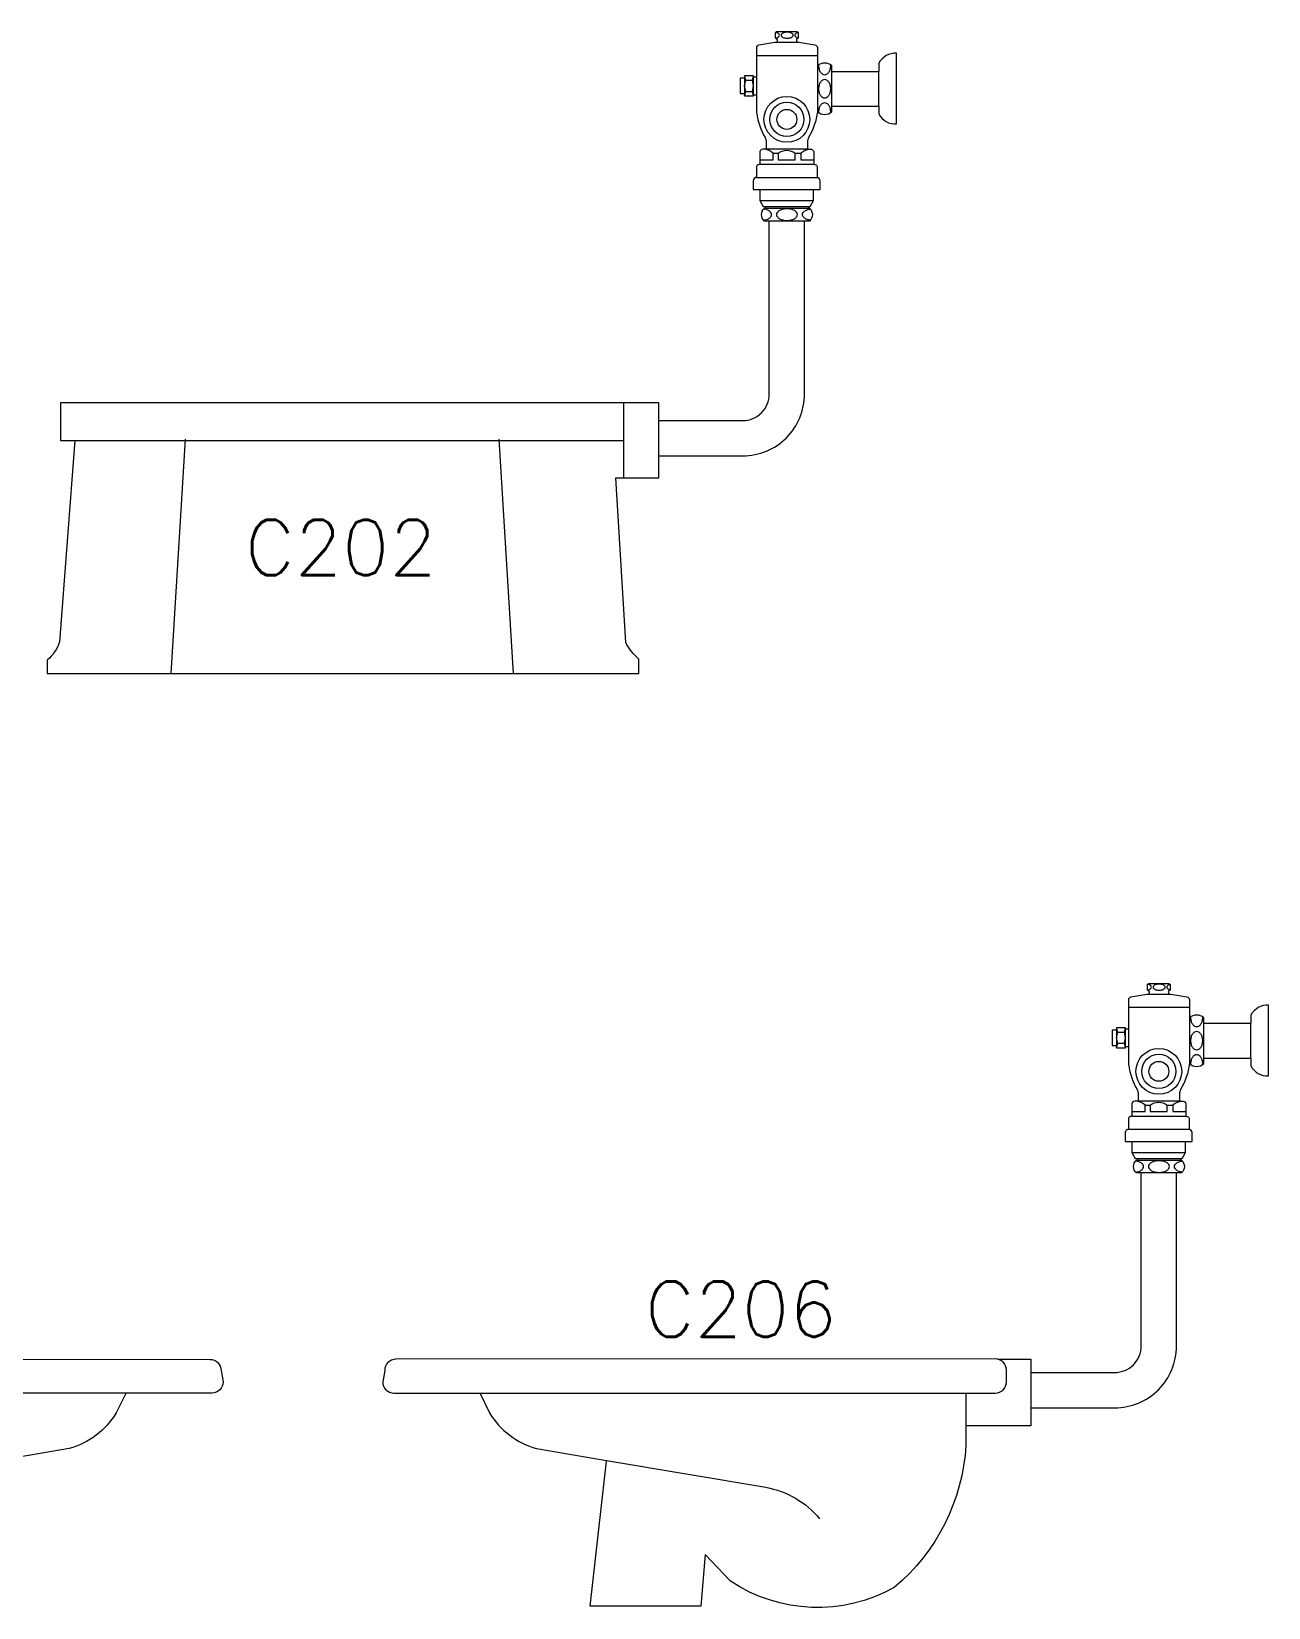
# Model space of a CAD drawing. Header units: inches. Extents: x -2548 to -2391, y 2200 to 2352.
# Drawn here: x -2426.535 to -2424.293, y 2318.585 to 2321.439 of the extents above; entities that cross this region are included whole.
import ezdxf
from ezdxf.enums import TextEntityAlignment as Align

# ---------------------------------------------------------------- set-up
doc = ezdxf.new("R2010")
doc.units = ezdxf.units.IN
doc.header["$MEASUREMENT"] = 0
for name, color, linetype in [('2', 2, 'Continuous'), ('WC-DET1', 15, 'Continuous'), ('WC-DET2', 10, 'Continuous'), ('WC-OUT', 7, 'Continuous')]:
    doc.layers.add(name, color=color, linetype=linetype)
doc.styles.add('ROMANS', font='romans', dxfattribs={"height": 0.1})

msp = doc.modelspace()

# ---------------------------------------------------------------- linework, layer by layer
at = {"color": 1}
for p, q in [((-2424.99948, 2321.30374), (-2424.99948, 2321.36674)), ((-2424.32549, 2319.57973), (-2424.32549, 2319.64273))]:
    msp.add_line(p, q, dxfattribs=at)
for points in [[(-2425.18562, 2321.41974, 0.8113941), (-2425.18662, 2321.42674), (-2425.18662, 2321.43674, -0.5351838), (-2425.18362, 2321.43874), (-2425.14862, 2321.43874, -0.3027756), (-2425.14562, 2321.43674), (-2425.14562, 2321.42674, 0.8113941), (-2425.14662, 2321.41974, 0.8251429)], [(-2425.22062, 2321.35654), (-2425.22062, 2321.40974, -0.3507811), (-2425.21662, 2321.41474), (-2425.18762, 2321.41974)], [(-2425.14662, 2321.41974), (-2425.14462, 2321.41974), (-2425.11562, 2321.41474, -0.3173877), (-2425.11062, 2321.40974), (-2425.11062, 2321.37674, 0.5628668)], [(-2425.08462, 2321.36674), (-2425.08462, 2321.37674, 0.3846154), (-2425.11062, 2321.37674, 0.4444444)], [(-2425.22062, 2321.29074), (-2425.22062, 2321.32454, -0.3507811)], [(-2425.22062, 2321.29074, 0.1019262), (-2425.20562, 2321.24674, -0.144353), (-2425.20362, 2321.23874), (-2425.20362, 2321.22574)], [(-2425.11062, 2321.29374, -0.0954344), (-2425.12662, 2321.24674, 0.144353), (-2425.12862, 2321.23874), (-2425.12862, 2321.22574)], [(-2425.11062, 2321.29374, 0.3846154), (-2425.08462, 2321.29374), (-2425.08462, 2321.30374, 0.3846154)], [(-2425.20591, 2321.22574), (-2425.20991, 2321.22574, 0.4142136), (-2425.21491, 2321.22074), (-2425.21491, 2321.20074, -0.4142136), (-2425.21791, 2321.19774, 0.4142136), (-2425.22091, 2321.19474), (-2425.22091, 2321.17474)], [(-2425.12634, 2321.22574), (-2425.12234, 2321.22574, -0.4142136), (-2425.11734, 2321.22074), (-2425.11734, 2321.20074, 0.4142136), (-2425.11434, 2321.19774, -0.4142136), (-2425.11134, 2321.19474), (-2425.11134, 2321.17474)], [(-2425.22091, 2321.17474, 0.4142136), (-2425.22691, 2321.16874), (-2425.22691, 2321.15274), (-2425.21491, 2321.15274)], [(-2425.11791, 2321.15274), (-2425.10591, 2321.15274), (-2425.10591, 2321.16874, 0.3855051), (-2425.11134, 2321.17474, 0.7616351)], [(-2425.19812, 2321.09574), (-2425.20691, 2321.09574, -0.4354748), (-2425.20691, 2321.11874, -0.3932673)], [(-2425.20691, 2321.11874), (-2425.20491, 2321.11874, -0.4354748)], [(-2425.12691, 2321.11874), (-2425.12491, 2321.11874, -0.4354748), (-2425.12491, 2321.09574), (-2425.13412, 2321.09574, -0.4354748)], [(-2425.39812, 2320.73441), (-2425.24612, 2320.73441, 0.4142136), (-2425.19812, 2320.78241), (-2425.19812, 2321.09574)], [(-2425.39812, 2320.67041), (-2425.24612, 2320.67041, 0.4142136), (-2425.13412, 2320.78241), (-2425.13412, 2321.09574)], [(-2424.54664, 2319.63253), (-2424.54664, 2319.68573, -0.3507811), (-2424.54264, 2319.69073), (-2424.51364, 2319.69573)], [(-2424.51164, 2319.69573, 0.8113941), (-2424.51264, 2319.70273), (-2424.51264, 2319.71273, -0.5351838), (-2424.50964, 2319.71473), (-2424.47464, 2319.71473, -0.3027756), (-2424.47164, 2319.71273), (-2424.47164, 2319.70273, 0.8113941), (-2424.47264, 2319.69573, 0.8251429)], [(-2424.47264, 2319.69573), (-2424.47064, 2319.69573), (-2424.44164, 2319.69073, -0.3173877), (-2424.43664, 2319.68573), (-2424.43664, 2319.65273, 0.5628668)], [(-2424.41064, 2319.64273), (-2424.41064, 2319.65273, 0.3846154), (-2424.43664, 2319.65273, 0.4444444)], [(-2424.54664, 2319.56673), (-2424.54664, 2319.60053, -0.3507811)], [(-2424.43664, 2319.56973, 0.3846154), (-2424.41064, 2319.56973), (-2424.41064, 2319.57973, 0.3846154)], [(-2424.54664, 2319.56673, 0.1019262), (-2424.53164, 2319.52273, -0.144353), (-2424.52964, 2319.51473), (-2424.52964, 2319.50173)], [(-2424.43664, 2319.56973, -0.0954344), (-2424.45264, 2319.52273, 0.144353), (-2424.45464, 2319.51473), (-2424.45464, 2319.50173)], [(-2424.53192, 2319.50173), (-2424.53592, 2319.50173, 0.4142136), (-2424.54092, 2319.49673), (-2424.54092, 2319.47673, -0.4142136), (-2424.54392, 2319.47373, 0.4142136), (-2424.54692, 2319.47073), (-2424.54692, 2319.45073)], [(-2424.45235, 2319.50173), (-2424.44835, 2319.50173, -0.4142136), (-2424.44335, 2319.49673), (-2424.44335, 2319.47673, 0.4142136), (-2424.44035, 2319.47373, -0.4142136), (-2424.43735, 2319.47073), (-2424.43735, 2319.45073)], [(-2424.54692, 2319.45073, 0.4142136), (-2424.55292, 2319.44473), (-2424.55292, 2319.42873), (-2424.54092, 2319.42873)], [(-2424.44392, 2319.42873), (-2424.43192, 2319.42873), (-2424.43192, 2319.44473, 0.3855051), (-2424.43735, 2319.45073, 0.7616351)], [(-2424.52414, 2319.37173), (-2424.53292, 2319.37173, -0.4354748), (-2424.53292, 2319.39473, -0.3932673)], [(-2424.53292, 2319.39473), (-2424.53092, 2319.39473, -0.4354748)], [(-2424.45292, 2319.39473), (-2424.45092, 2319.39473, -0.4354748), (-2424.45092, 2319.37173), (-2424.46014, 2319.37173, -0.4354748)], [(-2424.72414, 2318.94641), (-2424.57214, 2318.94641, 0.4142136), (-2424.46014, 2319.05841), (-2424.46014, 2319.37173)], [(-2424.72414, 2319.01041), (-2424.57214, 2319.01041, 0.4142136), (-2424.52414, 2319.05841), (-2424.52414, 2319.37173)]]:
    msp.add_lwpolyline(points, format="xyb", dxfattribs=at)
for points in [[(-2425.18762, 2321.41974), (-2425.18562, 2321.41974)], [(-2425.08462, 2321.36674), (-2424.99948, 2321.36674)], [(-2425.08462, 2321.30374), (-2424.99948, 2321.30374)], [(-2425.20491, 2321.12174), (-2425.20491, 2321.11874)], [(-2425.12691, 2321.12174), (-2425.12691, 2321.11874)], [(-2424.51364, 2319.69573), (-2424.51164, 2319.69573)], [(-2424.41064, 2319.64273), (-2424.32549, 2319.64273)], [(-2424.41064, 2319.57973), (-2424.32549, 2319.57973)], [(-2424.53092, 2319.39773), (-2424.53092, 2319.39473)], [(-2424.45292, 2319.39773), (-2424.45292, 2319.39473)]]:
    msp.add_lwpolyline(points, dxfattribs=at)
at = {"layer": 'WC-DET1', "color": 1}
for p, q in [((-2425.11062, 2321.37674), (-2425.11062, 2321.29374)), ((-2425.22062, 2321.32454), (-2425.22062, 2321.35654)), ((-2424.54664, 2319.60053), (-2424.54664, 2319.63253)), ((-2424.43664, 2319.65273), (-2424.43664, 2319.56973))]:
    msp.add_line(p, q, dxfattribs=at)
for points in [[(-2425.18562, 2321.41974), (-2425.14662, 2321.41974)], [(-2425.22062, 2321.39574), (-2425.11062, 2321.39574)], [(-2425.24262, 2321.35454), (-2425.24262, 2321.32654)], [(-2425.22662, 2321.32454), (-2425.22662, 2321.35654)], [(-2425.12691, 2321.22574), (-2425.20591, 2321.22574)], [(-2425.22091, 2321.17474), (-2425.11134, 2321.17474)], [(-2425.21491, 2321.19874), (-2425.11791, 2321.19874)], [(-2425.21491, 2321.15274), (-2425.11791, 2321.15274)], [(-2425.21491, 2321.13274), (-2425.11791, 2321.13274)], [(-2425.20491, 2321.12174), (-2425.12691, 2321.12174)], [(-2425.46212, 2320.76641), (-2425.46212, 2320.63041)], [(-2425.39812, 2320.65441), (-2425.39812, 2320.73441)], [(-2426.45612, 2320.69841), (-2425.46212, 2320.69841)], [(-2426.25612, 2320.70041), (-2426.28212, 2320.27641)], [(-2425.68812, 2320.70041), (-2425.66212, 2320.27641)], [(-2424.51164, 2319.69573), (-2424.47264, 2319.69573)], [(-2424.54664, 2319.67173), (-2424.43664, 2319.67173)], [(-2424.55264, 2319.60053), (-2424.55264, 2319.63253)], [(-2424.56864, 2319.63053), (-2424.56864, 2319.60253)], [(-2424.45292, 2319.50173), (-2424.53192, 2319.50173)], [(-2424.54092, 2319.47473), (-2424.44392, 2319.47473)], [(-2424.54692, 2319.45073), (-2424.43735, 2319.45073)], [(-2424.54092, 2319.42873), (-2424.44392, 2319.42873)], [(-2424.54092, 2319.40873), (-2424.44392, 2319.40873)], [(-2424.53092, 2319.39773), (-2424.45292, 2319.39773)], [(-2424.72414, 2319.01021), (-2424.72414, 2318.94671)]]:
    msp.add_lwpolyline(points, dxfattribs=at)
for points in [[(-2425.08462, 2321.30374), (-2425.08462, 2321.36674, 0.3846154)], [(-2425.20491, 2321.11874), (-2425.12691, 2321.11874, -0.4354748)], [(-2425.13412, 2321.09574), (-2425.19812, 2321.09574, -0.4354748)], [(-2424.41064, 2319.57973), (-2424.41064, 2319.64273, 0.3846154)], [(-2424.53092, 2319.39473), (-2424.45292, 2319.39473, -0.4354748)], [(-2424.46014, 2319.37173), (-2424.52414, 2319.37173, -0.4354748)], [(-2426.36346, 2318.97292), (-2427.29743, 2318.97292, -0.4142136), (-2427.31766, 2318.99314), (-2427.31766, 2319.0147, -0.4142136), (-2427.29743, 2319.03492)], [(-2425.72254, 2318.97301), (-2424.78856, 2318.97301, 0.4142136), (-2424.76834, 2318.99323), (-2424.76834, 2319.01478, 0.4142136), (-2424.78856, 2319.03501)], [(-2424.84174, 2318.97301), (-2424.84174, 2318.91401, -0.2064216)]]:
    msp.add_lwpolyline(points, format="xyb", dxfattribs=at)
for centre, radius in [((-2425.16612, 2321.27974), 0.0415), ((-2425.16612, 2321.27974), 0.031), ((-2425.16612, 2321.27974), 0.01802), ((-2424.49214, 2319.55573), 0.0415), ((-2424.49214, 2319.55573), 0.031), ((-2424.49214, 2319.55573), 0.01802)]:
    msp.add_circle(centre, radius, dxfattribs=at)
at = {"layer": 'WC-DET2', "color": 1}
for points in [[(-2425.18662, 2321.42711, 0.0733708), (-2425.18285, 2321.42835, 0.1042029), (-2425.1803, 2321.43038, 0.1747045), (-2425.17962, 2321.43224, 0.1747045), (-2425.1803, 2321.4341, 0.1042029), (-2425.18285, 2321.43613, 0.0649481), (-2425.18618, 2321.43728, 0.0052118), (-2425.18662, 2321.43737, 0.0510993)], [(-2425.14562, 2321.43716, 0.0545318), (-2425.1484, 2321.43613, 0.1042029), (-2425.15095, 2321.4341, 0.1747045), (-2425.15162, 2321.43224, 0.1747045), (-2425.15095, 2321.43038, 0.1042029), (-2425.1484, 2321.42835, 0.0545318), (-2425.14562, 2321.42732, 0.0510993)], [(-2425.1086, 2321.37834, 0.011121), (-2425.10862, 2321.37724, 0.067459), (-2425.10773, 2321.37068, 0.0798125), (-2425.1054, 2321.36557, 0.1071181), (-2425.10158, 2321.36187, 0.1398892), (-2425.09762, 2321.36074, 0.1398892), (-2425.09367, 2321.36187, 0.1071181), (-2425.08985, 2321.36557, 0.0798125), (-2425.08751, 2321.37068, 0.067459), (-2425.08662, 2321.37724, 0.011121), (-2425.08665, 2321.37834, 0.0798125)], [(-2425.09762, 2321.30974, 0.1398892), (-2425.10158, 2321.30861, 0.1071181), (-2425.1054, 2321.30491, 0.0798125), (-2425.10773, 2321.29981, 0.067459), (-2425.10862, 2321.29324, 0.011121), (-2425.1086, 2321.29214, 0.0798125)], [(-2425.08665, 2321.29214, 0.011121), (-2425.08662, 2321.29324, 0.067459), (-2425.08751, 2321.29981, 0.0798125), (-2425.08985, 2321.30491, 0.1071181), (-2425.09367, 2321.30861, 0.1398892), (-2425.09762, 2321.30974, 0.1398892)], [(-2425.19091, 2321.21874, 0.1339181), (-2425.20591, 2321.22574, -11.7103942)], [(-2425.18191, 2321.21874, -0.3228849), (-2425.15091, 2321.21874, 0.3228849)], [(-2425.14134, 2321.21874, -0.1339181), (-2425.12634, 2321.22574, 11.7103942)], [(-2425.20818, 2321.09707, 0.0216435), (-2425.20526, 2321.0976, 0.0700721), (-2425.19947, 2321.09982, 0.106079), (-2425.19512, 2321.10361, 0.1622003), (-2425.19391, 2321.10724, 0.1622003), (-2425.19512, 2321.11088, 0.106079), (-2425.19947, 2321.11466, 0.0700721), (-2425.20526, 2321.11688, 0.0216435), (-2425.20818, 2321.11741, 0.0563171)], [(-2425.12364, 2321.09707, -0.0216435), (-2425.12656, 2321.0976, -0.0700721), (-2425.13234, 2321.09982, -0.106079), (-2425.1367, 2321.10361, -0.1622003), (-2425.13791, 2321.10724, -0.1622003), (-2425.1367, 2321.11088, -0.106079), (-2425.13234, 2321.11466, -0.0700721), (-2425.12656, 2321.11688, -0.0216435), (-2425.12364, 2321.11741, -0.0563171)], [(-2424.51264, 2319.7031, 0.0733708), (-2424.50886, 2319.70434, 0.1042029), (-2424.50631, 2319.70637, 0.1747045), (-2424.50564, 2319.70823, 0.1747045), (-2424.50631, 2319.7101, 0.1042029), (-2424.50886, 2319.71212, 0.0649481), (-2424.51219, 2319.71328, 0.0052118), (-2424.51264, 2319.71337, 0.0510993)], [(-2424.47164, 2319.71315, 0.0545318), (-2424.47441, 2319.71212, 0.1042029), (-2424.47697, 2319.7101, 0.1747045), (-2424.47764, 2319.70823, 0.1747045), (-2424.47697, 2319.70637, 0.1042029), (-2424.47441, 2319.70434, 0.0545318), (-2424.47164, 2319.70331, 0.0510993)], [(-2424.43461, 2319.65433, 0.011121), (-2424.43464, 2319.65323, 0.067459), (-2424.43375, 2319.64667, 0.0798125), (-2424.43141, 2319.64157, 0.1071181), (-2424.42759, 2319.63786, 0.1398892), (-2424.42364, 2319.63673, 0.1398892), (-2424.41968, 2319.63786, 0.1071181), (-2424.41586, 2319.64157, 0.0798125), (-2424.41353, 2319.64667, 0.067459), (-2424.41264, 2319.65323, 0.011121), (-2424.41266, 2319.65433, 0.0798125)], [(-2424.42364, 2319.58573, 0.1398892), (-2424.42759, 2319.5846, 0.1071181), (-2424.43141, 2319.5809, 0.0798125), (-2424.43375, 2319.5758, 0.067459), (-2424.43464, 2319.56923, 0.011121), (-2424.43461, 2319.56814, 0.0798125)], [(-2424.41266, 2319.56814, 0.011121), (-2424.41264, 2319.56923, 0.067459), (-2424.41353, 2319.5758, 0.0798125), (-2424.41586, 2319.5809, 0.1071181), (-2424.41968, 2319.5846, 0.1398892), (-2424.42364, 2319.58573, 0.1398892)], [(-2424.51692, 2319.49473, 0.1339181), (-2424.53192, 2319.50173, -11.7103942)], [(-2424.50792, 2319.49473, -0.3228849), (-2424.47692, 2319.49473, 0.3228849)], [(-2424.46735, 2319.49473, -0.1339181), (-2424.45235, 2319.50173, 11.7103942)], [(-2424.53419, 2319.37306, 0.0216435), (-2424.53127, 2319.3736, 0.0700721), (-2424.52548, 2319.37581, 0.106079), (-2424.52113, 2319.3796, 0.1622003), (-2424.51992, 2319.38323, 0.1622003), (-2424.52113, 2319.38687, 0.106079), (-2424.52548, 2319.39066, 0.0700721), (-2424.53127, 2319.39287, 0.0216435), (-2424.53419, 2319.3934, 0.0563171)], [(-2424.44965, 2319.37306, -0.0216435), (-2424.45257, 2319.3736, -0.0700721), (-2424.45835, 2319.37581, -0.106079), (-2424.46271, 2319.3796, -0.1622003), (-2424.46392, 2319.38323, -0.1622003), (-2424.46271, 2319.38687, -0.106079), (-2424.45835, 2319.39066, -0.0700721), (-2424.45257, 2319.39287, -0.0216435), (-2424.44965, 2319.3934, -0.0563171)], [(-2426.36346, 2318.97332), (-2426.38126, 2318.93712, -0.1901523), (-2426.46646, 2318.87252), (-2426.59308, 2318.85117, 0.1766146)], [(-2425.72254, 2318.97341), (-2425.70474, 2318.93721, 0.1901523), (-2425.61954, 2318.87261), (-2425.49291, 2318.85126, -0.1766146)], [(-2424.84174, 2318.91401), (-2424.84174, 2318.87861, -0.2064216), (-2424.97156, 2318.62098, -0.2809643), (-2425.26822, 2318.63236), (-2425.31401, 2318.68044), (-2425.32194, 2318.58741), (-2425.52274, 2318.58741), (-2425.49319, 2318.8496)], [(-2425.49291, 2318.85126), (-2425.20434, 2318.80261, -0.1766146), (-2425.10674, 2318.74521, 0.6578249)]]:
    msp.add_lwpolyline(points, format="xyb", dxfattribs=at)
for points in [[(-2425.16562, 2321.43774, 0.0510993), (-2425.17007, 2321.43728, 0.0649481), (-2425.1734, 2321.43613, 0.1042029), (-2425.17595, 2321.4341, 0.1747045), (-2425.17662, 2321.43224, 0.1747045), (-2425.17595, 2321.43038, 0.1042029), (-2425.1734, 2321.42835, 0.0649481), (-2425.17007, 2321.4272, 0.0510993), (-2425.16562, 2321.42674, 0.0510993), (-2425.16118, 2321.4272, 0.0649481), (-2425.15785, 2321.42835, 0.1042029), (-2425.1553, 2321.43038, 0.1747045), (-2425.15462, 2321.43224, 0.1747045), (-2425.1553, 2321.4341, 0.1042029), (-2425.15785, 2321.43613, 0.0649481), (-2425.16118, 2321.43728, 0.0510993)], [(-2425.09762, 2321.35174, 0.1398892), (-2425.10158, 2321.35061, 0.1071181), (-2425.1054, 2321.34691, 0.0798125), (-2425.10773, 2321.34181, 0.067459), (-2425.10862, 2321.33524, 0.067459), (-2425.10773, 2321.32868, 0.0798125), (-2425.1054, 2321.32357, 0.1071181), (-2425.10158, 2321.31987, 0.1398892), (-2425.09762, 2321.31874, 0.1398892), (-2425.09367, 2321.31987, 0.1071181), (-2425.08985, 2321.32357, 0.0798125), (-2425.08751, 2321.32868, 0.067459), (-2425.08662, 2321.33524, 0.067459), (-2425.08751, 2321.34181, 0.0798125), (-2425.08985, 2321.34691, 0.1071181), (-2425.09367, 2321.35061, 0.1398892)], [(-2425.16591, 2321.11774, 0.0563171), (-2425.17356, 2321.11688, 0.0700721), (-2425.17934, 2321.11466, 0.106079), (-2425.1837, 2321.11088, 0.1622003), (-2425.18491, 2321.10724, 0.1622003), (-2425.1837, 2321.10361, 0.106079), (-2425.17934, 2321.09982, 0.0700721), (-2425.17356, 2321.0976, 0.0563171), (-2425.16591, 2321.09674, 0.0563171), (-2425.15826, 2321.0976, 0.0700721), (-2425.15247, 2321.09982, 0.106079), (-2425.14812, 2321.10361, 0.1622003), (-2425.14691, 2321.10724, 0.1622003), (-2425.14812, 2321.11088, 0.106079), (-2425.15247, 2321.11466, 0.0700721), (-2425.15826, 2321.11688, 0.0563171)], [(-2424.49164, 2319.71373, 0.0510993), (-2424.49609, 2319.71328, 0.0649481), (-2424.49941, 2319.71212, 0.1042029), (-2424.50197, 2319.7101, 0.1747045), (-2424.50264, 2319.70823, 0.1747045), (-2424.50197, 2319.70637, 0.1042029), (-2424.49941, 2319.70434, 0.0649481), (-2424.49609, 2319.70319, 0.0510993), (-2424.49164, 2319.70273, 0.0510993), (-2424.48719, 2319.70319, 0.0649481), (-2424.48386, 2319.70434, 0.1042029), (-2424.48131, 2319.70637, 0.1747045), (-2424.48064, 2319.70823, 0.1747045), (-2424.48131, 2319.7101, 0.1042029), (-2424.48386, 2319.71212, 0.0649481), (-2424.48719, 2319.71328, 0.0510993)], [(-2424.42364, 2319.62773, 0.1398892), (-2424.42759, 2319.6266, 0.1071181), (-2424.43141, 2319.6229, 0.0798125), (-2424.43375, 2319.6178, 0.067459), (-2424.43464, 2319.61123, 0.067459), (-2424.43375, 2319.60467, 0.0798125), (-2424.43141, 2319.59957, 0.1071181), (-2424.42759, 2319.59586, 0.1398892), (-2424.42364, 2319.59473, 0.1398892), (-2424.41968, 2319.59586, 0.1071181), (-2424.41586, 2319.59957, 0.0798125), (-2424.41353, 2319.60467, 0.067459), (-2424.41264, 2319.61123, 0.067459), (-2424.41353, 2319.6178, 0.0798125), (-2424.41586, 2319.6229, 0.1071181), (-2424.41968, 2319.6266, 0.1398892)], [(-2424.49192, 2319.39373, 0.0563171), (-2424.49957, 2319.39287, 0.0700721), (-2424.50535, 2319.39066, 0.106079), (-2424.50971, 2319.38687, 0.1622003), (-2424.51092, 2319.38323, 0.1622003), (-2424.50971, 2319.3796, 0.106079), (-2424.50535, 2319.37581, 0.0700721), (-2424.49957, 2319.3736, 0.0563171), (-2424.49192, 2319.37273, 0.0563171), (-2424.48427, 2319.3736, 0.0700721), (-2424.47848, 2319.37581, 0.106079), (-2424.47413, 2319.3796, 0.1622003), (-2424.47292, 2319.38323, 0.1622003), (-2424.47413, 2319.38687, 0.106079), (-2424.47848, 2319.39066, 0.0700721), (-2424.48427, 2319.39287, 0.0563171)]]:
    msp.add_lwpolyline(points, format="xyb", close=True, dxfattribs=at)
for points in [[(-2425.24262, 2321.32254), (-2425.24062, 2321.33054), (-2425.24262, 2321.34054), (-2425.24062, 2321.35054), (-2425.24262, 2321.35854)], [(-2425.24062, 2321.35054), (-2425.22862, 2321.35054)], [(-2425.22662, 2321.32254), (-2425.22862, 2321.33054), (-2425.22662, 2321.34054), (-2425.22862, 2321.35054), (-2425.22662, 2321.35854)], [(-2425.24062, 2321.33054), (-2425.22862, 2321.33054)], [(-2425.21491, 2321.20674), (-2425.19091, 2321.20674), (-2425.19091, 2321.21874), (-2425.18191, 2321.21874), (-2425.18191, 2321.20674), (-2425.15091, 2321.20674), (-2425.15091, 2321.21874), (-2425.14091, 2321.21874), (-2425.14091, 2321.20674), (-2425.11757, 2321.20674)], [(-2424.56864, 2319.59853), (-2424.56664, 2319.60653), (-2424.56864, 2319.61653), (-2424.56664, 2319.62653), (-2424.56864, 2319.63453)], [(-2424.55264, 2319.59853), (-2424.55464, 2319.60653), (-2424.55264, 2319.61653), (-2424.55464, 2319.62653), (-2424.55264, 2319.63453)], [(-2424.56664, 2319.62653), (-2424.55464, 2319.62653)], [(-2424.56664, 2319.60653), (-2424.55464, 2319.60653)], [(-2424.54092, 2319.48273), (-2424.51692, 2319.48273), (-2424.51692, 2319.49473), (-2424.50792, 2319.49473), (-2424.50792, 2319.48273), (-2424.47692, 2319.48273), (-2424.47692, 2319.49473), (-2424.46692, 2319.49473), (-2424.46692, 2319.48273), (-2424.44358, 2319.48273)]]:
    msp.add_lwpolyline(points, dxfattribs=at)
at = {"layer": 'WC-OUT', "color": 1}
for points in [[(-2424.99948, 2321.30374), (-2424.99948, 2321.28954, 0.2932252), (-2424.96748, 2321.27154), (-2424.96748, 2321.33354), (-2424.96748, 2321.39954, 0.2932252), (-2424.99948, 2321.38154), (-2424.99948, 2321.36674)], [(-2426.45612, 2320.69841), (-2426.48408, 2320.33348, -0.139947), (-2426.50612, 2320.30041), (-2426.50612, 2320.27641), (-2425.43412, 2320.27641), (-2425.43412, 2320.30241, -0.0990195), (-2425.45812, 2320.33241), (-2425.47612, 2320.63041), (-2425.46212, 2320.63041)], [(-2424.32549, 2319.57973), (-2424.32549, 2319.56553, 0.2932252), (-2424.29349, 2319.54753), (-2424.29349, 2319.60953), (-2424.29349, 2319.67553, 0.2932252), (-2424.32549, 2319.65753), (-2424.32549, 2319.64273)], [(-2427.29743, 2319.03492), (-2426.21148, 2319.03412, -0.4142136), (-2426.19126, 2319.0139), (-2426.18766, 2318.99314, -0.4142136), (-2426.20788, 2318.97292), (-2426.36346, 2318.97292, -0.4142136)], [(-2424.78856, 2319.03501), (-2425.87451, 2319.03421, 0.4142136), (-2425.89474, 2319.01398), (-2425.89834, 2318.99323, 0.4142136), (-2425.87811, 2318.97301), (-2425.72254, 2318.97301, 0.4142136)]]:
    msp.add_lwpolyline(points, format="xyb", dxfattribs=at)
for points in [[(-2425.24262, 2321.35454), (-2425.25062, 2321.35454), (-2425.25062, 2321.32654), (-2425.24262, 2321.32654)], [(-2425.22662, 2321.35654), (-2425.22662, 2321.35854), (-2425.24262, 2321.35854), (-2425.24262, 2321.35454)], [(-2425.22662, 2321.35654), (-2425.22062, 2321.35654)], [(-2425.24262, 2321.32654), (-2425.24262, 2321.32254), (-2425.22662, 2321.32254)], [(-2425.22662, 2321.32254), (-2425.22662, 2321.32454)], [(-2425.22662, 2321.32454), (-2425.22062, 2321.32454)], [(-2425.21491, 2321.15274), (-2425.21491, 2321.13274), (-2425.20891, 2321.12174), (-2425.20491, 2321.12174)], [(-2425.12691, 2321.12174), (-2425.12391, 2321.12174), (-2425.11791, 2321.13274), (-2425.11791, 2321.15274)], [(-2425.39812, 2320.76641), (-2426.48212, 2320.76641), (-2426.48212, 2320.69841), (-2426.45612, 2320.69841)], [(-2425.39812, 2320.73441), (-2425.39812, 2320.76641)], [(-2425.46212, 2320.63041), (-2425.39812, 2320.63041), (-2425.39812, 2320.67041)], [(-2424.55264, 2319.63253), (-2424.55264, 2319.63453), (-2424.56864, 2319.63453), (-2424.56864, 2319.63053)], [(-2424.55264, 2319.63253), (-2424.54664, 2319.63253)], [(-2424.56864, 2319.63053), (-2424.57664, 2319.63053), (-2424.57664, 2319.60253), (-2424.56864, 2319.60253)], [(-2424.56864, 2319.60253), (-2424.56864, 2319.59853), (-2424.55264, 2319.59853)], [(-2424.55264, 2319.59853), (-2424.55264, 2319.60053)], [(-2424.55264, 2319.60053), (-2424.54664, 2319.60053)], [(-2424.54092, 2319.42873), (-2424.54092, 2319.40873), (-2424.53492, 2319.39773), (-2424.53092, 2319.39773)], [(-2424.45292, 2319.39773), (-2424.44992, 2319.39773), (-2424.44392, 2319.40873), (-2424.44392, 2319.42873)], [(-2424.78367, 2319.03441), (-2424.72414, 2319.03441), (-2424.72414, 2319.01021)], [(-2424.72414, 2318.94671), (-2424.72414, 2318.91401), (-2424.84174, 2318.91401)]]:
    msp.add_lwpolyline(points, dxfattribs=at)

# ---------------------------------------------------------------- texts
at = {"layer": '2', "color": 1, "style": 'ROMANS', "flags": 8}
for tag, text, p in [('C202', 'C202', (-2425.97412, 2320.50441)), ('C206', 'C206', (-2425.24974, 2319.12521))]:
    msp.add_attdef(tag, text=text, height=0.1, dxfattribs=at).set_placement(p, align=Align.MIDDLE)

doc.saveas('drawing.dxf')
